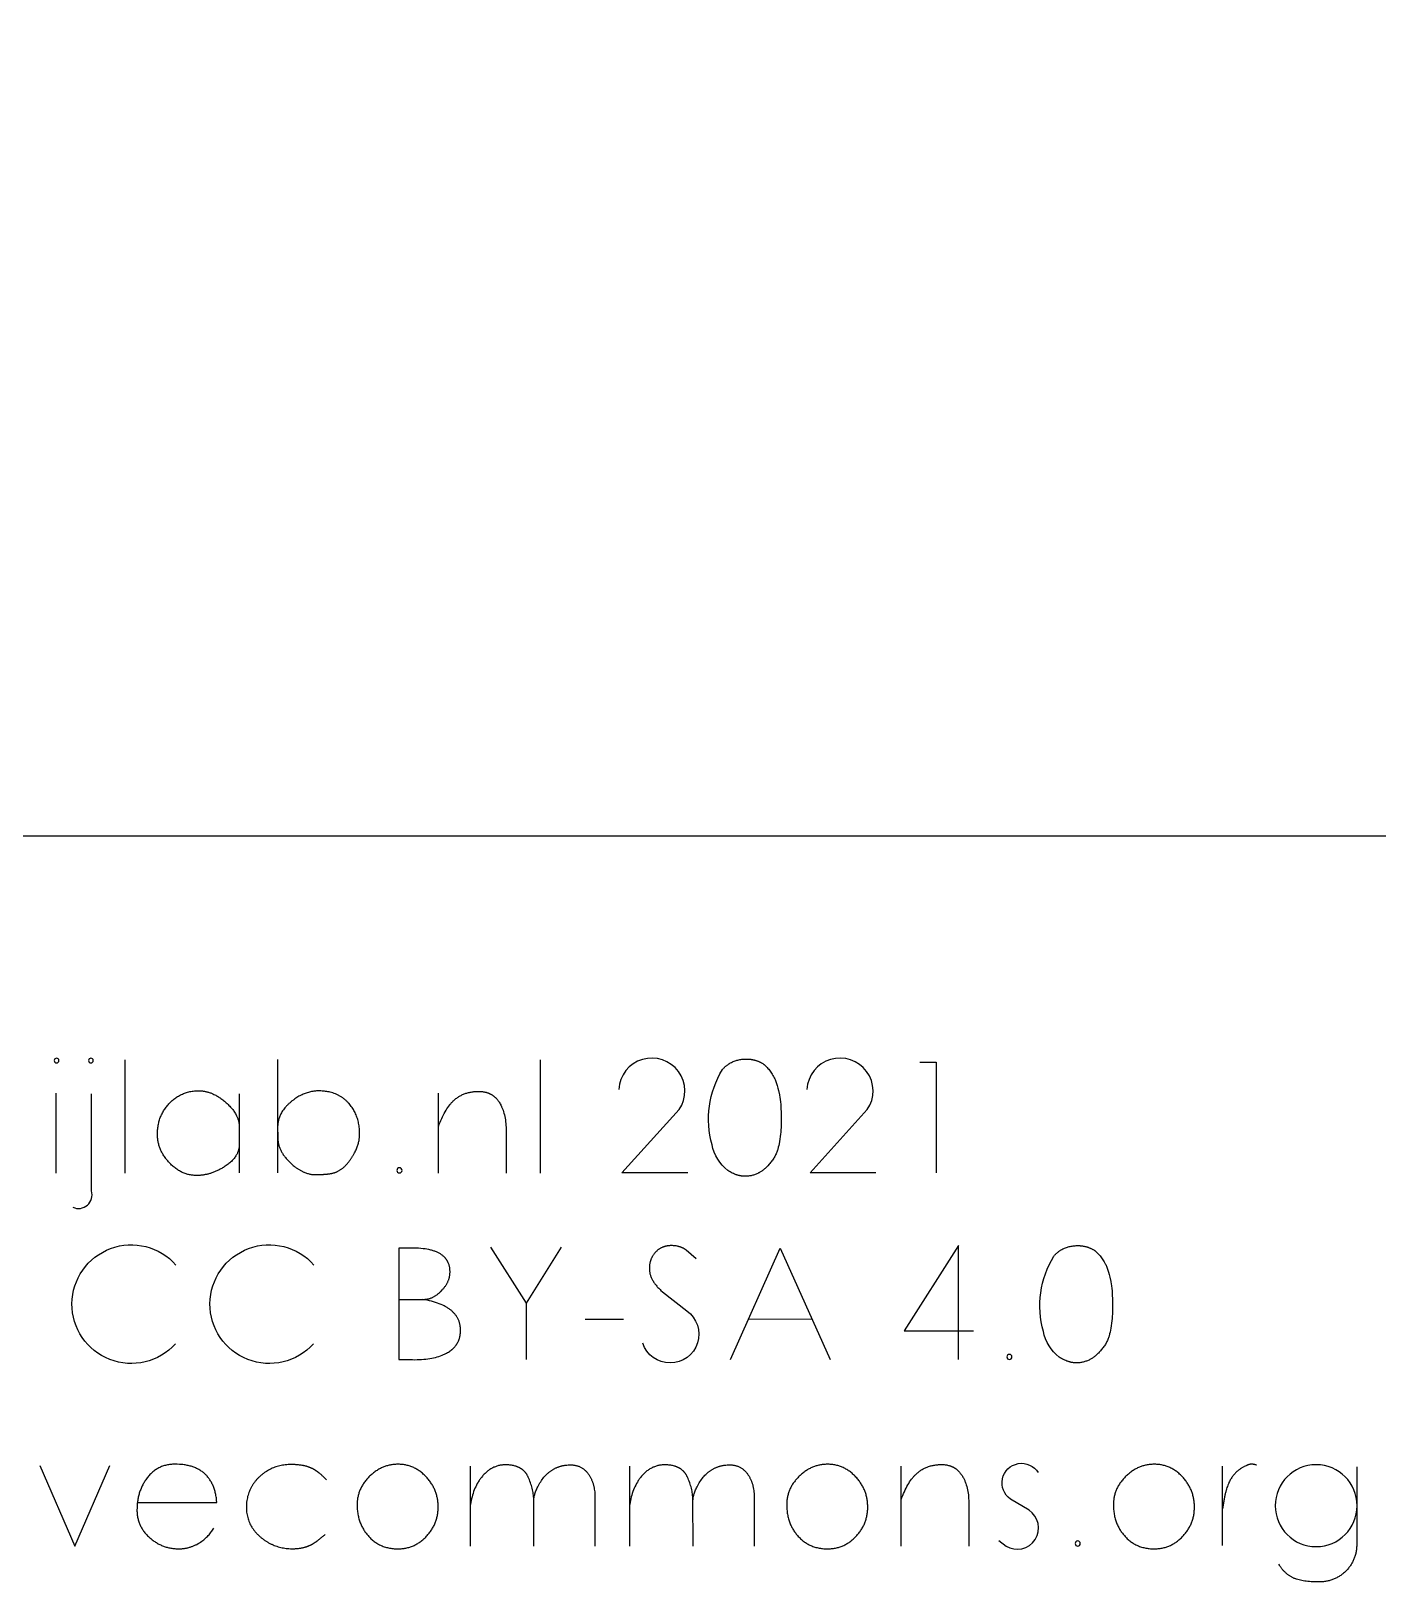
# Model space of a CAD drawing. Header units: millimetres. Extents: x 1 to 753, y -15 to 600.
# Drawn here: x 26.53 to 61.18, y -15.19 to 24.71 of the extents above; entities that cross this region are included whole.
import ezdxf

# ---------------------------------------------------------------- set-up
doc = ezdxf.new("R2010")
doc.units = ezdxf.units.MM
doc.layers.add('notes', color=18, linetype='Continuous', true_color=0x000000)
doc.layers.add('vector-cut', color=5, linetype='Continuous', true_color=0x0000ff)

msp = doc.modelspace()

# ---------------------------------------------------------------- linework, layer by layer
at = {"layer": 'notes'}
for p, q in [((28.95, -4.666), (28.95, -1.754)), ((32.873, -4.664), (32.873, -1.743)), ((39.636, -4.666), (39.636, -1.754)), ((27.174, -4.666), (27.174, -2.609)), ((31.882, -2.626), (31.882, -4.664)), ((37.01, -4.666), (37.01, -2.609)), ((40.167, -6.569), (39.265, -8.01)), ((40.783, -8.422), (41.766, -8.422)), ((44.997, -8.42), (46.613, -8.422)), ((37.835, -14.266), (37.835, -12.209)), ((41.931, -14.266), (41.931, -12.209)), ((48.914, -14.266), (48.914, -12.209)), ((57.18, -14.249), (57.18, -12.209))]:
    msp.add_line(p, q, dxfattribs=at)
for points in [[(43.423, -4.662), (41.73, -4.662), (43.201, -3.035, 1.317586), (41.649, -2.513)], [(48.263, -4.662), (46.57, -4.662), (48.041, -3.035, 1.317586), (46.489, -2.513)], [(27.602, -5.545, 0.650611), (28.08, -5.125), (28.08, -2.624)], [(43.634, -6.869), (43.38, -6.648), (43.363, -6.635), (43.358, -6.631), (43.356, -6.63), (43.356, -6.629), (43.355, -6.629), (43.346, -6.623), (43.337, -6.617), (43.327, -6.611), (43.318, -6.606), (43.308, -6.601), (43.298, -6.596), (43.288, -6.591), (43.278, -6.587), (43.268, -6.582), (43.258, -6.578), (43.247, -6.574), (43.237, -6.57), (43.226, -6.566), (43.215, -6.563), (43.204, -6.56), (43.193, -6.557), (43.182, -6.554), (43.171, -6.551), (43.159, -6.548), (43.148, -6.546), (43.124, -6.542), (43.1, -6.539), (43.076, -6.536), (43.051, -6.534), (43.025, -6.533), (42.999, -6.533), (42.983, -6.533), (42.968, -6.533), (42.953, -6.534), (42.938, -6.535), (42.923, -6.537), (42.909, -6.539), (42.894, -6.541), (42.88, -6.543), (42.866, -6.546), (42.852, -6.549), (42.838, -6.552), (42.825, -6.556), (42.811, -6.56), (42.798, -6.565), (42.785, -6.57), (42.772, -6.575), (42.76, -6.58), (42.747, -6.586), (42.735, -6.592), (42.723, -6.598), (42.711, -6.605), (42.699, -6.612), (42.688, -6.62), (42.676, -6.627), (42.665, -6.635), (42.654, -6.644), (42.643, -6.653), (42.632, -6.662), (42.622, -6.671), (42.612, -6.681), (42.602, -6.691), (42.592, -6.701), (42.582, -6.712), (42.572, -6.722), (42.563, -6.733), (42.555, -6.744), (42.546, -6.756), (42.538, -6.767), (42.53, -6.779), (42.523, -6.791), (42.515, -6.803), (42.508, -6.815), (42.502, -6.827), (42.495, -6.839), (42.489, -6.852), (42.484, -6.865), (42.478, -6.878), (42.473, -6.891), (42.468, -6.904), (42.464, -6.918), (42.46, -6.931), (42.456, -6.945), (42.452, -6.959), (42.449, -6.973), (42.446, -6.987), (42.444, -7.002), (42.441, -7.016), (42.439, -7.031), (42.438, -7.046), (42.436, -7.061), (42.435, -7.076), (42.434, -7.092), (42.434, -7.107), (42.434, -7.123), (42.434, -7.142), (42.435, -7.161), (42.437, -7.18), (42.439, -7.199), (42.442, -7.218), (42.446, -7.236), (42.45, -7.255), (42.455, -7.274), (42.46, -7.293), (42.467, -7.312), (42.474, -7.33), (42.481, -7.349), (42.489, -7.368), (42.498, -7.386), (42.508, -7.405), (42.518, -7.424), (42.529, -7.442), (42.54, -7.461), (42.553, -7.48), (42.565, -7.498), (42.579, -7.517), (42.593, -7.535), (42.608, -7.554), (42.623, -7.573), (42.639, -7.591), (42.656, -7.61), (42.674, -7.628), (42.692, -7.647), (42.71, -7.665), (42.73, -7.683), (42.771, -7.72), (43.398, -8.211, -1.376832), (42.265, -9.044)], [(51.427, -14.119), (51.609, -14.26, 0.988078), (52.201, -13.339), (51.728, -13.055, -1.237058), (52.438, -12.371)]]:
    msp.add_lwpolyline(points, format="xyb", dxfattribs=at)
for points in [[(44.453, -4.6, -0.174902), (44.046, -3.942, -0.207889), (44.314, -2.003), (44.324, -1.992), (44.334, -1.98), (44.344, -1.969), (44.355, -1.958), (44.366, -1.947), (44.377, -1.937), (44.388, -1.927), (44.4, -1.916), (44.412, -1.907), (44.424, -1.897), (44.436, -1.887), (44.449, -1.878), (44.462, -1.869), (44.475, -1.86), (44.488, -1.852), (44.502, -1.843), (44.524, -1.831), (44.547, -1.819), (44.57, -1.808), (44.593, -1.798), (44.616, -1.789), (44.639, -1.78), (44.663, -1.772), (44.687, -1.765), (44.711, -1.758), (44.736, -1.752), (44.76, -1.747), (44.785, -1.743), (44.811, -1.739), (44.836, -1.736), (44.862, -1.734), (44.888, -1.733), (44.919, -1.732), (44.951, -1.732), (44.981, -1.733), (44.996, -1.734), (45.011, -1.736), (45.026, -1.737), (45.041, -1.739), (45.056, -1.741), (45.07, -1.743), (45.085, -1.746), (45.099, -1.749), (45.114, -1.752), (45.128, -1.755), (45.142, -1.759), (45.156, -1.762), (45.17, -1.767), (45.183, -1.771), (45.197, -1.776), (45.211, -1.78), (45.224, -1.786), (45.237, -1.791), (45.251, -1.797), (45.264, -1.803), (45.277, -1.809), (45.29, -1.815), (45.302, -1.822), (45.315, -1.829), (45.328, -1.836), (45.34, -1.843), (45.349, -1.849), (45.358, -1.856), (45.368, -1.862), (45.377, -1.869), (45.386, -1.876), (45.395, -1.883), (45.404, -1.891), (45.413, -1.899), (45.422, -1.907), (45.432, -1.916), (45.45, -1.934), (45.468, -1.953), (45.486, -1.974), (45.504, -1.996), (45.522, -2.019), (45.54, -2.043), (45.558, -2.069), (45.576, -2.095), (45.594, -2.123), (45.612, -2.152), (45.63, -2.182), (45.64, -2.2), (45.649, -2.22), (45.659, -2.24), (45.669, -2.262), (45.678, -2.285), (45.687, -2.309), (45.697, -2.334), (45.706, -2.361), (45.724, -2.417), (45.741, -2.479), (45.758, -2.546), (45.775, -2.617), (45.78, -2.639), (45.784, -2.663), (45.792, -2.714), (45.8, -2.77), (45.806, -2.832), (45.812, -2.899), (45.817, -2.972), (45.824, -3.133), (45.827, -3.287), (45.827, -3.358), (45.825, -3.426), (45.822, -3.491), (45.818, -3.552), (45.813, -3.61), (45.807, -3.664), (45.78, -3.856), (45.771, -3.911), (45.761, -3.96), (45.751, -4.004), (45.746, -4.024), (45.741, -4.044), (45.735, -4.061), (45.73, -4.078), (45.722, -4.102), (45.713, -4.126), (45.704, -4.149), (45.694, -4.172), (45.683, -4.196), (45.671, -4.219), (45.659, -4.241), (45.646, -4.264), (45.632, -4.286), (45.618, -4.309), (45.603, -4.331), (45.587, -4.353), (45.571, -4.374), (45.553, -4.396), (45.536, -4.417), (45.517, -4.438), (45.482, -4.477), (45.464, -4.495), (45.447, -4.512), (45.43, -4.529), (45.413, -4.545), (45.395, -4.56), (45.378, -4.575), (45.361, -4.589), (45.344, -4.602), (45.328, -4.614), (45.311, -4.625), (45.294, -4.636), (45.277, -4.646), (45.261, -4.656), (45.244, -4.664), (45.222, -4.675), (45.201, -4.684), (45.179, -4.693), (45.158, -4.702), (45.137, -4.709), (45.115, -4.716), (45.094, -4.723), (45.072, -4.728), (45.051, -4.733), (45.03, -4.738), (45.009, -4.741), (44.987, -4.744), (44.966, -4.747), (44.945, -4.748), (44.924, -4.749), (44.903, -4.75), (44.889, -4.749), (44.875, -4.749), (44.862, -4.748), (44.848, -4.747), (44.834, -4.746), (44.82, -4.744), (44.806, -4.742), (44.792, -4.74), (44.779, -4.738), (44.765, -4.735), (44.751, -4.732), (44.737, -4.729), (44.723, -4.725), (44.709, -4.721), (44.695, -4.717), (44.681, -4.712), (44.667, -4.708), (44.652, -4.702), (44.624, -4.691), (44.596, -4.679), (44.567, -4.666), (44.539, -4.651), (44.51, -4.635), (44.482, -4.618)], [(52.978, -9.4, -0.174902), (52.57, -8.742, -0.207889), (52.839, -6.803), (52.849, -6.792), (52.859, -6.78), (52.869, -6.769), (52.879, -6.758), (52.89, -6.747), (52.901, -6.737), (52.913, -6.727), (52.924, -6.716), (52.936, -6.707), (52.948, -6.697), (52.961, -6.687), (52.973, -6.678), (52.986, -6.669), (52.999, -6.66), (53.013, -6.652), (53.027, -6.643), (53.049, -6.631), (53.071, -6.619), (53.094, -6.608), (53.117, -6.598), (53.14, -6.589), (53.164, -6.58), (53.188, -6.572), (53.212, -6.565), (53.236, -6.558), (53.26, -6.552), (53.285, -6.547), (53.31, -6.543), (53.335, -6.539), (53.361, -6.536), (53.386, -6.534), (53.412, -6.533), (53.444, -6.532), (53.475, -6.532), (53.506, -6.533), (53.521, -6.534), (53.536, -6.536), (53.551, -6.537), (53.566, -6.539), (53.58, -6.541), (53.595, -6.543), (53.609, -6.546), (53.624, -6.549), (53.638, -6.552), (53.652, -6.555), (53.666, -6.559), (53.68, -6.562), (53.694, -6.567), (53.708, -6.571), (53.722, -6.576), (53.735, -6.58), (53.749, -6.586), (53.762, -6.591), (53.775, -6.597), (53.788, -6.603), (53.801, -6.609), (53.814, -6.615), (53.827, -6.622), (53.84, -6.629), (53.852, -6.636), (53.865, -6.643), (53.874, -6.649), (53.883, -6.656), (53.892, -6.662), (53.901, -6.669), (53.91, -6.676), (53.92, -6.683), (53.929, -6.691), (53.938, -6.699), (53.947, -6.707), (53.956, -6.716), (53.974, -6.734), (53.992, -6.753), (54.011, -6.774), (54.029, -6.796), (54.047, -6.819), (54.065, -6.843), (54.083, -6.869), (54.101, -6.895), (54.119, -6.923), (54.137, -6.952), (54.154, -6.982), (54.164, -7), (54.174, -7.02), (54.184, -7.04), (54.193, -7.062), (54.203, -7.085), (54.212, -7.109), (54.221, -7.134), (54.23, -7.161), (54.248, -7.217), (54.266, -7.279), (54.283, -7.346), (54.299, -7.417), (54.304, -7.439), (54.309, -7.463), (54.317, -7.514), (54.324, -7.57), (54.331, -7.632), (54.337, -7.699), (54.341, -7.772), (54.349, -7.933), (54.351, -8.087), (54.351, -8.158), (54.35, -8.226), (54.347, -8.291), (54.343, -8.352), (54.338, -8.41), (54.331, -8.464), (54.305, -8.656), (54.295, -8.711), (54.285, -8.76), (54.275, -8.804), (54.27, -8.824), (54.265, -8.844), (54.26, -8.861), (54.255, -8.878), (54.247, -8.902), (54.238, -8.926), (54.228, -8.949), (54.218, -8.972), (54.207, -8.996), (54.196, -9.019), (54.183, -9.041), (54.17, -9.064), (54.157, -9.086), (54.142, -9.109), (54.127, -9.131), (54.112, -9.153), (54.095, -9.174), (54.078, -9.196), (54.06, -9.217), (54.041, -9.238), (54.006, -9.277), (53.989, -9.295), (53.972, -9.312), (53.954, -9.329), (53.937, -9.345), (53.92, -9.36), (53.903, -9.375), (53.886, -9.389), (53.869, -9.402), (53.852, -9.414), (53.835, -9.425), (53.818, -9.436), (53.802, -9.446), (53.785, -9.456), (53.769, -9.464), (53.747, -9.475), (53.725, -9.484), (53.704, -9.493), (53.682, -9.502), (53.661, -9.509), (53.64, -9.516), (53.618, -9.523), (53.597, -9.528), (53.576, -9.533), (53.554, -9.538), (53.533, -9.541), (53.512, -9.544), (53.491, -9.547), (53.47, -9.548), (53.448, -9.549), (53.427, -9.55), (53.414, -9.549), (53.4, -9.549), (53.386, -9.548), (53.372, -9.547), (53.359, -9.546), (53.345, -9.544), (53.331, -9.542), (53.317, -9.54), (53.303, -9.538), (53.289, -9.535), (53.275, -9.532), (53.261, -9.529), (53.247, -9.525), (53.233, -9.521), (53.219, -9.517), (53.205, -9.512), (53.191, -9.508), (53.177, -9.502), (53.149, -9.491), (53.12, -9.479), (53.092, -9.466), (53.064, -9.451), (53.035, -9.435), (53.006, -9.418)]]:
    msp.add_lwpolyline(points, format="xyb", close=True, dxfattribs=at)
for points in [[(49.393, -1.816), (49.809, -1.816), (49.809, -4.662)], [(37.01, -3.464), (37.029, -3.411), (37.05, -3.36), (37.07, -3.31), (37.091, -3.263), (37.113, -3.217), (37.135, -3.172), (37.157, -3.13), (37.18, -3.089), (37.203, -3.05), (37.226, -3.013), (37.25, -2.978), (37.274, -2.944), (37.298, -2.912), (37.311, -2.896), (37.323, -2.882), (37.336, -2.867), (37.348, -2.853), (37.361, -2.84), (37.374, -2.826), (37.391, -2.81), (37.407, -2.795), (37.424, -2.78), (37.442, -2.765), (37.459, -2.751), (37.477, -2.737), (37.495, -2.724), (37.514, -2.712), (37.533, -2.7), (37.552, -2.688), (37.571, -2.677), (37.591, -2.667), (37.611, -2.657), (37.631, -2.647), (37.652, -2.638), (37.673, -2.63), (37.694, -2.622), (37.715, -2.614), (37.737, -2.607), (37.759, -2.601), (37.782, -2.595), (37.804, -2.59), (37.827, -2.585), (37.851, -2.581), (37.874, -2.577), (37.898, -2.573), (37.922, -2.571), (37.947, -2.568), (37.972, -2.566), (37.997, -2.565), (38.022, -2.564), (38.048, -2.564), (38.071, -2.564), (38.095, -2.565), (38.117, -2.567), (38.14, -2.57), (38.162, -2.573), (38.183, -2.576), (38.204, -2.581), (38.225, -2.586), (38.236, -2.588), (38.246, -2.591), (38.256, -2.594), (38.266, -2.598), (38.276, -2.601), (38.285, -2.605), (38.295, -2.608), (38.305, -2.612), (38.314, -2.617), (38.324, -2.621), (38.333, -2.625), (38.342, -2.63), (38.351, -2.635), (38.36, -2.64), (38.369, -2.645), (38.378, -2.65), (38.387, -2.655), (38.395, -2.661), (38.404, -2.667), (38.412, -2.673), (38.42, -2.679), (38.429, -2.685), (38.437, -2.692), (38.445, -2.698), (38.453, -2.705), (38.461, -2.712), (38.468, -2.719), (38.476, -2.726), (38.484, -2.734), (38.491, -2.741), (38.506, -2.757), (38.52, -2.774), (38.534, -2.791), (38.547, -2.809), (38.56, -2.827), (38.573, -2.846), (38.585, -2.866), (38.597, -2.886), (38.609, -2.907), (38.617, -2.924), (38.626, -2.941), (38.634, -2.959), (38.642, -2.976), (38.649, -2.994), (38.656, -3.013), (38.663, -3.031), (38.67, -3.05), (38.683, -3.089), (38.694, -3.128), (38.705, -3.169), (38.714, -3.211), (38.722, -3.254), (38.73, -3.299), (38.736, -3.344), (38.741, -3.391), (38.744, -3.439), (38.747, -3.488), (38.749, -3.538), (38.749, -3.59), (38.749, -4.666)], [(35.992, -7.916), (36.622, -7.916), (36.638, -7.916), (36.654, -7.915), (36.669, -7.914), (36.685, -7.913), (36.7, -7.911), (36.716, -7.908), (36.731, -7.905), (36.746, -7.902), (36.762, -7.898), (36.777, -7.894), (36.792, -7.889), (36.807, -7.884), (36.822, -7.878), (36.836, -7.872), (36.851, -7.866), (36.866, -7.859), (36.881, -7.851), (36.895, -7.844), (36.91, -7.835), (36.924, -7.826), (36.939, -7.817), (36.953, -7.808), (36.967, -7.797), (36.981, -7.787), (36.995, -7.776), (37.009, -7.764), (37.023, -7.752), (37.037, -7.74), (37.051, -7.727), (37.065, -7.714), (37.079, -7.7), (37.105, -7.672), (37.118, -7.658), (37.13, -7.644), (37.142, -7.63), (37.154, -7.615), (37.165, -7.601), (37.176, -7.587), (37.186, -7.572), (37.196, -7.558), (37.205, -7.543), (37.214, -7.529), (37.222, -7.514), (37.231, -7.5), (37.238, -7.485), (37.246, -7.47), (37.252, -7.455), (37.259, -7.44), (37.265, -7.425), (37.271, -7.41), (37.276, -7.395), (37.281, -7.38), (37.285, -7.365), (37.289, -7.35), (37.293, -7.335), (37.296, -7.319), (37.298, -7.304), (37.301, -7.289), (37.303, -7.273), (37.304, -7.258), (37.305, -7.242), (37.306, -7.226), (37.306, -7.211), (37.306, -7.191), (37.305, -7.171), (37.304, -7.152), (37.302, -7.134), (37.299, -7.115), (37.297, -7.097), (37.293, -7.079), (37.289, -7.062), (37.285, -7.044), (37.28, -7.028), (37.275, -7.011), (37.269, -6.995), (37.262, -6.979), (37.259, -6.971), (37.255, -6.963), (37.252, -6.956), (37.248, -6.948), (37.244, -6.941), (37.24, -6.933), (37.236, -6.926), (37.232, -6.919), (37.227, -6.911), (37.223, -6.904), (37.218, -6.897), (37.213, -6.89), (37.208, -6.883), (37.203, -6.877), (37.198, -6.87), (37.192, -6.863), (37.187, -6.857), (37.181, -6.85), (37.17, -6.838), (37.158, -6.825), (37.145, -6.813), (37.132, -6.802), (37.118, -6.79), (37.104, -6.779), (37.09, -6.769), (37.074, -6.758), (37.059, -6.748), (37.043, -6.738), (37.026, -6.729), (37.009, -6.72), (36.991, -6.711), (36.973, -6.703), (36.954, -6.694), (36.935, -6.687), (36.915, -6.679), (36.894, -6.672), (36.874, -6.665), (36.852, -6.659), (36.83, -6.652), (36.808, -6.646), (36.785, -6.641), (36.762, -6.636), (36.713, -6.626), (36.663, -6.618), (36.611, -6.611), (36.556, -6.605), (36.499, -6.601), (36.441, -6.598), (36.38, -6.596), (36.317, -6.596), (36.253, -6.597), (35.992, -6.601), (35.992, -9.462), (36.344, -9.466), (36.404, -9.467), (36.462, -9.466), (36.519, -9.465), (36.575, -9.462), (36.629, -9.457), (36.682, -9.452), (36.734, -9.446), (36.785, -9.438), (36.834, -9.43), (36.882, -9.42), (36.928, -9.409), (36.974, -9.397), (37.018, -9.383), (37.06, -9.369), (37.102, -9.353), (37.122, -9.345), (37.142, -9.336), (37.168, -9.324), (37.194, -9.311), (37.219, -9.298), (37.244, -9.285), (37.267, -9.271), (37.29, -9.256), (37.311, -9.241), (37.332, -9.225), (37.342, -9.217), (37.352, -9.209), (37.362, -9.201), (37.371, -9.193), (37.38, -9.185), (37.389, -9.176), (37.398, -9.167), (37.407, -9.159), (37.415, -9.15), (37.423, -9.141), (37.431, -9.132), (37.439, -9.122), (37.447, -9.113), (37.454, -9.104), (37.461, -9.094), (37.468, -9.084), (37.475, -9.074), (37.481, -9.065), (37.487, -9.054), (37.493, -9.044), (37.499, -9.034), (37.505, -9.024), (37.51, -9.013), (37.516, -9.002), (37.52, -8.992), (37.525, -8.981), (37.53, -8.97), (37.534, -8.959), (37.538, -8.947), (37.542, -8.936), (37.546, -8.925), (37.549, -8.913), (37.553, -8.901), (37.556, -8.89), (37.559, -8.878), (37.561, -8.866), (37.564, -8.853), (37.566, -8.841), (37.568, -8.829), (37.57, -8.816), (37.571, -8.803), (37.573, -8.791), (37.575, -8.765), (37.576, -8.739), (37.577, -8.712), (37.576, -8.692), (37.576, -8.673), (37.575, -8.654), (37.573, -8.635), (37.571, -8.616), (37.568, -8.597), (37.565, -8.579), (37.561, -8.561), (37.557, -8.543), (37.553, -8.526), (37.548, -8.509), (37.542, -8.491), (37.537, -8.475), (37.53, -8.458), (37.523, -8.441), (37.516, -8.425), (37.508, -8.409), (37.5, -8.394), (37.491, -8.378), (37.482, -8.363), (37.472, -8.348), (37.462, -8.333), (37.451, -8.318), (37.44, -8.304), (37.428, -8.29), (37.416, -8.276), (37.403, -8.262), (37.39, -8.249), (37.377, -8.236), (37.363, -8.223), (37.348, -8.21), (37.333, -8.197), (37.318, -8.185), (37.302, -8.173), (37.286, -8.161), (37.269, -8.149), (37.251, -8.138), (37.233, -8.127), (37.215, -8.116), (37.196, -8.105), (37.177, -8.095), (37.157, -8.084), (37.137, -8.074), (37.117, -8.065), (37.074, -8.046), (37.029, -8.028), (36.982, -8.011), (36.934, -7.994), (36.884, -7.979), (36.831, -7.965), (36.777, -7.951), (36.721, -7.939), (36.663, -7.927), (36.603, -7.916)], [(38.349, -6.569), (39.265, -8.01), (39.265, -9.466)], [(44.521, -9.466), (45.803, -6.601), (47.084, -9.466)], [(50.385, -9.462), (50.385, -6.53), (48.988, -8.727), (50.775, -8.727)], [(26.752, -12.192), (27.653, -14.266), (28.555, -12.192)], [(29.27, -13.141), (31.308, -13.141), (31.302, -13.08), (31.294, -13.021), (31.29, -12.993), (31.285, -12.965), (31.279, -12.937), (31.273, -12.91), (31.267, -12.883), (31.26, -12.857), (31.253, -12.831), (31.245, -12.806), (31.237, -12.781), (31.229, -12.757), (31.22, -12.733), (31.21, -12.71), (31.2, -12.687), (31.19, -12.665), (31.179, -12.643), (31.168, -12.621), (31.156, -12.6), (31.144, -12.58), (31.131, -12.56), (31.118, -12.54), (31.104, -12.521), (31.091, -12.503), (31.076, -12.485), (31.061, -12.467), (31.046, -12.45), (31.03, -12.434), (31.014, -12.418), (30.997, -12.402), (30.98, -12.387), (30.963, -12.372), (30.945, -12.358), (30.926, -12.344), (30.907, -12.331), (30.888, -12.318), (30.868, -12.306), (30.848, -12.294), (30.827, -12.283), (30.806, -12.272), (30.784, -12.262), (30.762, -12.252), (30.74, -12.242), (30.717, -12.234), (30.693, -12.225), (30.67, -12.217), (30.645, -12.21), (30.621, -12.203), (30.595, -12.196), (30.57, -12.19), (30.544, -12.185), (30.517, -12.18), (30.49, -12.175), (30.463, -12.171), (30.435, -12.167), (30.406, -12.164), (30.378, -12.162), (30.348, -12.159), (30.289, -12.157), (30.227, -12.156), (30.199, -12.156), (30.17, -12.157), (30.143, -12.159), (30.115, -12.162), (30.088, -12.165), (30.062, -12.169), (30.035, -12.174), (30.009, -12.179), (29.984, -12.185), (29.959, -12.192), (29.934, -12.2), (29.909, -12.209), (29.885, -12.218), (29.861, -12.228), (29.838, -12.239), (29.815, -12.25), (29.792, -12.262), (29.77, -12.275), (29.748, -12.289), (29.726, -12.303), (29.705, -12.318), (29.684, -12.334), (29.664, -12.351), (29.644, -12.368), (29.624, -12.386), (29.605, -12.405), (29.585, -12.424), (29.567, -12.445), (29.548, -12.466), (29.53, -12.487), (29.513, -12.51), (29.496, -12.533), (29.481, -12.554), (29.466, -12.575), (29.452, -12.597), (29.439, -12.619), (29.426, -12.641), (29.413, -12.663), (29.401, -12.686), (29.389, -12.709), (29.378, -12.732), (29.367, -12.756), (29.357, -12.78), (29.348, -12.804), (29.338, -12.828), (29.329, -12.852), (29.321, -12.877), (29.313, -12.902), (29.306, -12.928), (29.299, -12.953), (29.293, -12.979), (29.287, -13.006), (29.281, -13.032), (29.276, -13.059), (29.272, -13.086), (29.268, -13.113), (29.264, -13.141), (29.261, -13.168), (29.259, -13.197), (29.256, -13.225), (29.254, -13.282), (29.253, -13.341), (29.253, -13.367), (29.254, -13.393), (29.256, -13.418), (29.258, -13.444), (29.261, -13.469), (29.264, -13.493), (29.268, -13.518), (29.273, -13.542), (29.279, -13.566), (29.285, -13.59), (29.292, -13.614), (29.299, -13.637), (29.307, -13.66), (29.316, -13.683), (29.326, -13.705), (29.336, -13.728), (29.346, -13.75), (29.358, -13.771), (29.37, -13.793), (29.383, -13.814), (29.396, -13.835), (29.41, -13.856), (29.424, -13.877), (29.44, -13.897), (29.456, -13.917), (29.472, -13.937), (29.489, -13.957), (29.507, -13.976), (29.526, -13.995), (29.545, -14.014), (29.565, -14.033), (29.585, -14.051), (29.605, -14.068), (29.626, -14.085), (29.646, -14.101), (29.667, -14.117), (29.688, -14.132), (29.709, -14.147), (29.73, -14.161), (29.752, -14.174), (29.773, -14.187), (29.795, -14.2), (29.817, -14.211), (29.84, -14.223), (29.862, -14.233), (29.885, -14.244), (29.908, -14.253), (29.931, -14.262), (29.955, -14.271), (29.978, -14.279), (30.002, -14.286), (30.026, -14.293), (30.05, -14.299), (30.074, -14.305), (30.099, -14.31), (30.124, -14.315), (30.149, -14.319), (30.174, -14.323), (30.199, -14.326), (30.225, -14.328), (30.251, -14.33), (30.277, -14.331), (30.303, -14.332), (30.329, -14.333), (30.348, -14.332), (30.366, -14.332), (30.385, -14.331), (30.403, -14.33), (30.421, -14.328), (30.439, -14.326), (30.457, -14.324), (30.476, -14.322), (30.494, -14.319), (30.511, -14.316), (30.529, -14.312), (30.547, -14.308), (30.565, -14.304), (30.583, -14.299), (30.6, -14.294), (30.618, -14.289), (30.635, -14.283), (30.653, -14.277), (30.67, -14.271), (30.687, -14.264), (30.705, -14.257), (30.722, -14.25), (30.739, -14.242), (30.756, -14.234), (30.773, -14.226), (30.79, -14.217), (30.824, -14.199), (30.857, -14.179), (30.89, -14.158), (30.918, -14.139), (30.944, -14.119), (30.97, -14.099), (30.995, -14.079), (31.019, -14.058), (31.042, -14.036), (31.065, -14.015), (31.086, -13.992), (31.107, -13.97), (31.127, -13.947), (31.146, -13.923), (31.164, -13.899), (31.181, -13.875), (31.197, -13.85), (31.212, -13.825), (31.227, -13.8)], [(39.464, -14.266), (39.459, -13.064), (39.458, -13.027), (39.455, -12.991), (39.451, -12.955), (39.447, -12.919), (39.441, -12.883), (39.435, -12.847), (39.427, -12.811), (39.419, -12.775), (39.41, -12.739), (39.399, -12.703), (39.388, -12.667), (39.376, -12.631), (39.363, -12.596), (39.349, -12.56), (39.334, -12.524), (39.319, -12.489), (39.314, -12.479), (39.309, -12.469), (39.304, -12.46), (39.299, -12.451), (39.294, -12.441), (39.289, -12.432), (39.283, -12.423), (39.278, -12.415), (39.272, -12.406), (39.266, -12.398), (39.26, -12.39), (39.254, -12.381), (39.248, -12.373), (39.241, -12.366), (39.235, -12.358), (39.228, -12.351), (39.221, -12.343), (39.214, -12.336), (39.207, -12.329), (39.2, -12.322), (39.192, -12.315), (39.184, -12.309), (39.177, -12.302), (39.169, -12.296), (39.161, -12.29), (39.153, -12.284), (39.144, -12.278), (39.136, -12.273), (39.127, -12.267), (39.119, -12.262), (39.11, -12.257), (39.101, -12.252), (39.091, -12.247), (39.082, -12.242), (39.073, -12.238), (39.063, -12.233), (39.053, -12.229), (39.044, -12.225), (39.033, -12.221), (39.023, -12.217), (39.013, -12.214), (39.003, -12.21), (38.981, -12.204), (38.959, -12.198), (38.937, -12.192), (38.914, -12.188), (38.89, -12.184), (38.866, -12.18), (38.841, -12.178), (38.816, -12.175), (38.79, -12.174), (38.764, -12.173), (38.737, -12.173), (38.713, -12.173), (38.69, -12.174), (38.667, -12.176), (38.645, -12.178), (38.622, -12.181), (38.6, -12.184), (38.578, -12.189), (38.556, -12.193), (38.535, -12.199), (38.514, -12.205), (38.493, -12.212), (38.472, -12.22), (38.451, -12.228), (38.431, -12.236), (38.411, -12.246), (38.391, -12.256), (38.372, -12.267), (38.352, -12.278), (38.333, -12.29), (38.314, -12.303), (38.295, -12.316), (38.277, -12.33), (38.259, -12.345), (38.241, -12.36), (38.223, -12.376), (38.206, -12.393), (38.188, -12.41), (38.171, -12.428), (38.154, -12.446), (38.138, -12.466), (38.122, -12.485), (38.105, -12.506), (38.092, -12.524), (38.079, -12.542), (38.066, -12.56), (38.054, -12.578), (38.042, -12.597), (38.03, -12.616), (38.008, -12.654), (37.986, -12.694), (37.966, -12.734), (37.948, -12.776), (37.93, -12.818), (37.914, -12.861), (37.899, -12.905), (37.885, -12.95), (37.872, -12.996), (37.861, -13.043), (37.851, -13.091), (37.842, -13.14), (37.835, -13.19)], [(39.459, -13.1), (39.459, -13.091), (39.46, -13.082), (39.46, -13.072), (39.461, -13.062), (39.461, -13.053), (39.462, -13.043), (39.464, -13.033), (39.465, -13.022), (39.467, -13.012), (39.469, -13.002), (39.473, -12.981), (39.478, -12.959), (39.484, -12.937), (39.491, -12.914), (39.499, -12.89), (39.508, -12.867), (39.517, -12.842), (39.528, -12.817), (39.539, -12.792), (39.551, -12.766), (39.564, -12.74), (39.582, -12.705), (39.6, -12.671), (39.62, -12.638), (39.639, -12.607), (39.659, -12.576), (39.68, -12.547), (39.701, -12.519), (39.723, -12.492), (39.745, -12.466), (39.768, -12.441), (39.792, -12.417), (39.804, -12.405), (39.816, -12.394), (39.828, -12.383), (39.84, -12.373), (39.853, -12.362), (39.865, -12.352), (39.878, -12.342), (39.891, -12.333), (39.904, -12.323), (39.917, -12.314), (39.931, -12.306), (39.944, -12.297), (39.958, -12.289), (39.971, -12.281), (39.985, -12.274), (39.999, -12.266), (40.013, -12.259), (40.027, -12.252), (40.042, -12.246), (40.056, -12.24), (40.071, -12.234), (40.086, -12.228), (40.101, -12.223), (40.116, -12.218), (40.131, -12.213), (40.146, -12.208), (40.162, -12.204), (40.177, -12.2), (40.193, -12.196), (40.209, -12.193), (40.225, -12.189), (40.241, -12.187), (40.258, -12.184), (40.274, -12.182), (40.307, -12.178), (40.341, -12.175), (40.375, -12.173), (40.41, -12.173), (40.429, -12.173), (40.447, -12.174), (40.466, -12.175), (40.484, -12.177), (40.501, -12.179), (40.519, -12.182), (40.536, -12.185), (40.553, -12.189), (40.569, -12.194), (40.586, -12.198), (40.602, -12.204), (40.618, -12.21), (40.634, -12.216), (40.649, -12.223), (40.664, -12.231), (40.679, -12.239), (40.694, -12.247), (40.708, -12.256), (40.722, -12.266), (40.736, -12.276), (40.75, -12.287), (40.763, -12.298), (40.776, -12.309), (40.789, -12.321), (40.802, -12.334), (40.814, -12.347), (40.827, -12.361), (40.839, -12.375), (40.85, -12.39), (40.862, -12.405), (40.873, -12.421), (40.884, -12.437), (40.893, -12.452), (40.902, -12.466), (40.91, -12.481), (40.919, -12.496), (40.927, -12.511), (40.934, -12.526), (40.942, -12.542), (40.949, -12.558), (40.956, -12.573), (40.962, -12.589), (40.969, -12.605), (40.975, -12.622), (40.98, -12.638), (40.986, -12.655), (40.991, -12.672), (40.996, -12.689), (41, -12.706), (41.004, -12.723), (41.008, -12.741), (41.012, -12.758), (41.018, -12.794), (41.024, -12.83), (41.028, -12.868), (41.031, -12.905), (41.032, -12.944), (41.033, -12.983), (41.033, -14.266)], [(43.56, -14.266), (43.555, -13.064), (43.554, -13.027), (43.551, -12.991), (43.547, -12.955), (43.543, -12.919), (43.537, -12.883), (43.531, -12.847), (43.523, -12.811), (43.515, -12.775), (43.506, -12.739), (43.495, -12.703), (43.484, -12.667), (43.472, -12.631), (43.459, -12.596), (43.445, -12.56), (43.43, -12.524), (43.415, -12.489), (43.41, -12.479), (43.405, -12.469), (43.4, -12.46), (43.395, -12.451), (43.39, -12.441), (43.385, -12.432), (43.379, -12.423), (43.374, -12.415), (43.368, -12.406), (43.362, -12.398), (43.356, -12.39), (43.35, -12.381), (43.344, -12.373), (43.337, -12.366), (43.331, -12.358), (43.324, -12.351), (43.317, -12.343), (43.31, -12.336), (43.303, -12.329), (43.295, -12.322), (43.288, -12.315), (43.28, -12.309), (43.273, -12.302), (43.265, -12.296), (43.257, -12.29), (43.249, -12.284), (43.24, -12.278), (43.232, -12.273), (43.223, -12.267), (43.215, -12.262), (43.206, -12.257), (43.197, -12.252), (43.187, -12.247), (43.178, -12.242), (43.169, -12.238), (43.159, -12.233), (43.149, -12.229), (43.139, -12.225), (43.129, -12.221), (43.119, -12.217), (43.109, -12.214), (43.099, -12.21), (43.077, -12.204), (43.055, -12.198), (43.033, -12.192), (43.01, -12.188), (42.986, -12.184), (42.962, -12.18), (42.937, -12.178), (42.912, -12.175), (42.886, -12.174), (42.86, -12.173), (42.833, -12.173), (42.809, -12.173), (42.786, -12.174), (42.763, -12.176), (42.741, -12.178), (42.718, -12.181), (42.696, -12.184), (42.674, -12.189), (42.652, -12.193), (42.631, -12.199), (42.61, -12.205), (42.589, -12.212), (42.568, -12.22), (42.547, -12.228), (42.527, -12.236), (42.507, -12.246), (42.487, -12.256), (42.468, -12.267), (42.448, -12.278), (42.429, -12.29), (42.41, -12.303), (42.391, -12.316), (42.373, -12.33), (42.355, -12.345), (42.337, -12.36), (42.319, -12.376), (42.302, -12.393), (42.284, -12.41), (42.267, -12.428), (42.25, -12.446), (42.234, -12.466), (42.218, -12.485), (42.201, -12.506), (42.188, -12.524), (42.175, -12.542), (42.162, -12.56), (42.15, -12.578), (42.138, -12.597), (42.126, -12.616), (42.104, -12.654), (42.082, -12.694), (42.062, -12.734), (42.044, -12.776), (42.026, -12.818), (42.01, -12.861), (41.995, -12.905), (41.981, -12.95), (41.968, -12.996), (41.957, -13.043), (41.947, -13.091), (41.938, -13.14), (41.931, -13.19)], [(43.555, -13.1), (43.555, -13.091), (43.556, -13.082), (43.556, -13.072), (43.557, -13.062), (43.557, -13.053), (43.558, -13.043), (43.56, -13.033), (43.561, -13.022), (43.563, -13.012), (43.565, -13.002), (43.569, -12.981), (43.574, -12.959), (43.58, -12.937), (43.587, -12.914), (43.595, -12.89), (43.604, -12.867), (43.613, -12.842), (43.624, -12.817), (43.635, -12.792), (43.647, -12.766), (43.66, -12.74), (43.678, -12.705), (43.696, -12.671), (43.715, -12.638), (43.735, -12.607), (43.755, -12.576), (43.776, -12.547), (43.797, -12.519), (43.819, -12.492), (43.841, -12.466), (43.864, -12.441), (43.888, -12.417), (43.9, -12.405), (43.912, -12.394), (43.924, -12.383), (43.936, -12.373), (43.949, -12.362), (43.961, -12.352), (43.974, -12.342), (43.987, -12.333), (44, -12.323), (44.013, -12.314), (44.027, -12.306), (44.04, -12.297), (44.054, -12.289), (44.067, -12.281), (44.081, -12.274), (44.095, -12.266), (44.109, -12.259), (44.123, -12.252), (44.138, -12.246), (44.152, -12.24), (44.167, -12.234), (44.182, -12.228), (44.197, -12.223), (44.212, -12.218), (44.227, -12.213), (44.242, -12.208), (44.258, -12.204), (44.273, -12.2), (44.289, -12.196), (44.305, -12.193), (44.321, -12.189), (44.337, -12.187), (44.354, -12.184), (44.37, -12.182), (44.403, -12.178), (44.437, -12.175), (44.471, -12.173), (44.506, -12.173), (44.525, -12.173), (44.543, -12.174), (44.562, -12.175), (44.579, -12.177), (44.597, -12.179), (44.615, -12.182), (44.632, -12.185), (44.649, -12.189), (44.665, -12.194), (44.682, -12.198), (44.698, -12.204), (44.714, -12.21), (44.729, -12.216), (44.745, -12.223), (44.76, -12.231), (44.775, -12.239), (44.79, -12.247), (44.804, -12.256), (44.818, -12.266), (44.832, -12.276), (44.846, -12.287), (44.859, -12.298), (44.872, -12.309), (44.885, -12.321), (44.898, -12.334), (44.91, -12.347), (44.923, -12.361), (44.934, -12.375), (44.946, -12.39), (44.958, -12.405), (44.969, -12.421), (44.98, -12.437), (44.989, -12.452), (44.998, -12.466), (45.006, -12.481), (45.015, -12.496), (45.023, -12.511), (45.03, -12.526), (45.038, -12.542), (45.045, -12.558), (45.052, -12.573), (45.058, -12.589), (45.065, -12.605), (45.071, -12.622), (45.076, -12.638), (45.082, -12.655), (45.087, -12.672), (45.092, -12.689), (45.096, -12.706), (45.1, -12.723), (45.104, -12.741), (45.108, -12.758), (45.114, -12.794), (45.12, -12.83), (45.124, -12.868), (45.127, -12.905), (45.128, -12.944), (45.129, -12.983), (45.129, -14.266)], [(48.914, -13.064), (48.933, -13.011), (48.954, -12.96), (48.974, -12.91), (48.996, -12.863), (49.017, -12.817), (49.039, -12.772), (49.061, -12.73), (49.084, -12.689), (49.107, -12.65), (49.13, -12.613), (49.154, -12.578), (49.178, -12.544), (49.202, -12.512), (49.215, -12.496), (49.227, -12.482), (49.24, -12.467), (49.253, -12.453), (49.265, -12.44), (49.278, -12.426), (49.295, -12.41), (49.311, -12.395), (49.328, -12.38), (49.346, -12.365), (49.363, -12.351), (49.381, -12.337), (49.399, -12.324), (49.418, -12.312), (49.437, -12.3), (49.456, -12.288), (49.475, -12.277), (49.495, -12.267), (49.515, -12.257), (49.535, -12.247), (49.556, -12.238), (49.577, -12.23), (49.598, -12.222), (49.619, -12.214), (49.641, -12.207), (49.663, -12.201), (49.686, -12.195), (49.708, -12.19), (49.731, -12.185), (49.755, -12.181), (49.778, -12.177), (49.802, -12.173), (49.826, -12.171), (49.851, -12.168), (49.876, -12.166), (49.901, -12.165), (49.926, -12.164), (49.952, -12.164), (49.975, -12.164), (49.999, -12.165), (50.021, -12.167), (50.044, -12.17), (50.066, -12.173), (50.087, -12.176), (50.108, -12.181), (50.129, -12.186), (50.14, -12.188), (50.15, -12.191), (50.16, -12.194), (50.17, -12.198), (50.18, -12.201), (50.189, -12.205), (50.199, -12.208), (50.209, -12.212), (50.218, -12.217), (50.228, -12.221), (50.237, -12.225), (50.246, -12.23), (50.255, -12.235), (50.264, -12.24), (50.273, -12.245), (50.282, -12.25), (50.291, -12.255), (50.299, -12.261), (50.308, -12.267), (50.316, -12.273), (50.324, -12.279), (50.333, -12.285), (50.341, -12.292), (50.349, -12.298), (50.357, -12.305), (50.365, -12.312), (50.372, -12.319), (50.38, -12.326), (50.388, -12.334), (50.395, -12.341), (50.41, -12.357), (50.424, -12.374), (50.438, -12.391), (50.451, -12.409), (50.464, -12.427), (50.477, -12.446), (50.489, -12.466), (50.501, -12.486), (50.513, -12.507), (50.521, -12.524), (50.53, -12.541), (50.538, -12.559), (50.546, -12.576), (50.553, -12.594), (50.561, -12.613), (50.568, -12.631), (50.574, -12.65), (50.587, -12.689), (50.598, -12.728), (50.609, -12.769), (50.618, -12.811), (50.626, -12.854), (50.634, -12.899), (50.64, -12.944), (50.645, -12.991), (50.648, -13.039), (50.651, -13.088), (50.653, -13.138), (50.653, -13.19), (50.653, -14.266)], [(60.632, -12.224), (60.632, -14.209), (60.632, -14.235), (60.631, -14.261), (60.63, -14.286), (60.628, -14.311), (60.625, -14.336), (60.622, -14.361), (60.619, -14.385), (60.614, -14.409), (60.61, -14.433), (60.605, -14.457), (60.599, -14.48), (60.592, -14.503), (60.585, -14.526), (60.578, -14.548), (60.57, -14.57), (60.561, -14.592), (60.552, -14.614), (60.543, -14.635), (60.533, -14.656), (60.522, -14.677), (60.51, -14.698), (60.499, -14.718), (60.486, -14.738), (60.473, -14.758), (60.46, -14.777), (60.446, -14.797), (60.431, -14.815), (60.416, -14.834), (60.4, -14.853), (60.384, -14.871), (60.367, -14.889), (60.35, -14.906), (60.332, -14.923), (60.314, -14.94), (60.295, -14.956), (60.277, -14.972), (60.258, -14.987), (60.239, -15.001), (60.22, -15.015), (60.2, -15.028), (60.18, -15.041), (60.16, -15.053), (60.139, -15.065), (60.119, -15.076), (60.098, -15.087), (60.076, -15.097), (60.055, -15.107), (60.033, -15.116), (60.011, -15.124), (59.989, -15.132), (59.966, -15.139), (59.944, -15.146), (59.92, -15.152), (59.897, -15.158), (59.874, -15.163), (59.85, -15.168), (59.826, -15.172), (59.801, -15.176), (59.776, -15.179), (59.752, -15.181), (59.726, -15.183), (59.701, -15.184), (59.675, -15.185), (59.649, -15.185), (59.552, -15.184), (59.46, -15.18), (59.416, -15.176), (59.373, -15.172), (59.332, -15.168), (59.293, -15.162), (59.254, -15.156), (59.217, -15.149), (59.182, -15.141), (59.147, -15.133), (59.115, -15.124), (59.083, -15.114), (59.068, -15.108), (59.053, -15.103), (59.039, -15.097), (59.024, -15.092), (59.009, -15.085), (58.994, -15.078), (58.979, -15.071), (58.965, -15.064), (58.95, -15.056), (58.936, -15.048), (58.922, -15.039), (58.908, -15.03), (58.894, -15.021), (58.88, -15.012), (58.867, -15.002), (58.853, -14.992), (58.84, -14.982), (58.827, -14.971), (58.815, -14.96), (58.802, -14.949), (58.79, -14.937), (58.778, -14.925), (58.766, -14.913), (58.754, -14.9), (58.742, -14.888), (58.731, -14.874), (58.719, -14.861), (58.708, -14.847), (58.697, -14.833), (58.687, -14.818), (58.676, -14.804), (58.666, -14.788), (58.645, -14.757), (58.626, -14.725)]]:
    msp.add_lwpolyline(points, dxfattribs=at)
at = {"layer": 'notes', "extrusion": (0, 0, -1)}
for centre, radius in [((-27.185, -1.772), 0.0608), ((-28.068, -1.772), 0.0608), ((-36.005, -4.596), 0.0661), ((-51.696, -9.396), 0.0661), ((-59.588, -13.223), 1.053), ((-53.455, -14.196), 0.0661)]:
    msp.add_circle(centre, radius, dxfattribs=at)
for centre in [(-29.107, -8.038), (-32.657, -8.038)]:
    msp.add_arc(centre, 1.527, 222.0827, 138.7598, dxfattribs=at)
at = {"layer": 'notes'}
for points, knots in [([(31.884, -3.924), (31.884, -4.264), (31.491, -4.511), (31.146, -4.728), (30.79, -4.728), (30.387, -4.728), (30.08, -4.396), (29.779, -4.072), (29.779, -3.664), (29.779, -3.204), (30.078, -2.88), (30.385, -2.549), (30.843, -2.549), (31.191, -2.549), (31.53, -2.841), (31.884, -3.146), (31.884, -3.49)], [0, 0, 0, 1, 1, 2, 2, 3, 3, 4, 4, 5, 5, 6, 6, 7, 7, 8, 8, 8]), ([(32.871, -3.481), (32.871, -3.114), (33.225, -2.826), (33.557, -2.553), (33.933, -2.553), (34.417, -2.553), (34.702, -2.873), (34.98, -3.18), (34.98, -3.666), (34.98, -3.933), (34.807, -4.223), (34.632, -4.519), (34.398, -4.632), (34.246, -4.705), (33.833, -4.705), (33.547, -4.705), (33.25, -4.449), (32.954, -4.193), (32.89, -3.91), (32.871, -3.826), (32.871, -3.481)], [0, 0, 0, 1, 1, 2, 2, 3, 3, 4, 4, 5, 5, 6, 6, 7, 7, 8, 8, 9, 9, 10, 10, 10]), ([(34.127, -12.559), (33.922, -12.337), (33.724, -12.25), (33.525, -12.164), (33.216, -12.164), (32.741, -12.164), (32.408, -12.475), (32.067, -12.793), (32.067, -13.262), (32.067, -13.723), (32.438, -14.036), (32.788, -14.33), (33.259, -14.33), (33.519, -14.33), (33.717, -14.235), (33.875, -14.158), (34.095, -13.959)], [0, 0, 0, 1, 1, 2, 2, 3, 3, 4, 4, 5, 5, 6, 6, 7, 7, 8, 8, 8]), ([(34.916, -13.198), (34.916, -12.78), (35.233, -12.469), (35.551, -12.158), (35.967, -12.158), (36.398, -12.158), (36.705, -12.495), (37.001, -12.821), (37.001, -13.256), (37.001, -13.691), (36.702, -14.008), (36.398, -14.333), (35.963, -14.333), (35.494, -14.333), (35.199, -13.996), (34.916, -13.674), (34.916, -13.198)], [0, 0, 0, 1, 1, 2, 2, 3, 3, 4, 4, 5, 5, 6, 6, 7, 7, 8, 8, 8]), ([(45.967, -13.198), (45.967, -12.78), (46.285, -12.469), (46.602, -12.158), (47.018, -12.158), (47.449, -12.158), (47.756, -12.495), (48.052, -12.821), (48.052, -13.256), (48.052, -13.691), (47.754, -14.008), (47.449, -14.333), (47.014, -14.333), (46.545, -14.333), (46.25, -13.996), (45.967, -13.674), (45.967, -13.198)], [0, 0, 0, 1, 1, 2, 2, 3, 3, 4, 4, 5, 5, 6, 6, 7, 7, 8, 8, 8]), ([(54.372, -13.198), (54.372, -12.78), (54.69, -12.469), (55.007, -12.158), (55.423, -12.158), (55.854, -12.158), (56.161, -12.495), (56.457, -12.821), (56.457, -13.256), (56.457, -13.691), (56.159, -14.008), (55.854, -14.333), (55.419, -14.333), (54.95, -14.333), (54.656, -13.996), (54.372, -13.674), (54.372, -13.198)], [0, 0, 0, 1, 1, 2, 2, 3, 3, 4, 4, 5, 5, 6, 6, 7, 7, 8, 8, 8]), ([(58.05, -12.177), (57.975, -12.156), (57.926, -12.156), (57.869, -12.156), (57.775, -12.198), (57.47, -12.337), (57.329, -12.661), (57.238, -12.872), (57.18, -13.301)], [0, 0, 0, 1, 1, 2, 2, 3, 3, 4, 4, 4])]:
    msp.add_open_spline(points, degree=2, knots=knots, dxfattribs=at)
at = {"layer": 'vector-cut'}
msp.add_lwpolyline([(6.4, 183.007), (6.4, 125.008), (7.4, 124.008), (18.4, 124.008), (18.4, 64.009), (7.4, 64.009), (6.4, 63.009), (6.4, 5.423), (6.693, 4.717), (7.107, 4.302), (7.815, 4.01), (91.113, 4.01), (92.113, 5.009), (92.113, 16.009), (177.826, 16.009), (177.826, 5.009), (178.826, 4.01), (262.539, 4.01)], dxfattribs=at)

doc.saveas('drawing.dxf')
